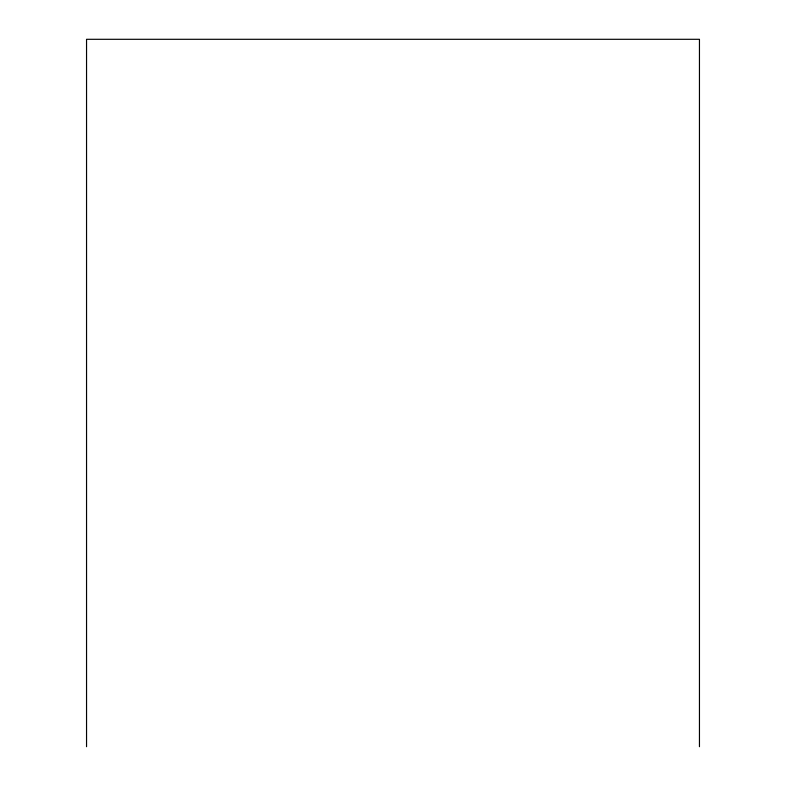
<?xml version="1.0" encoding="UTF-8"?>
<svg xmlns="http://www.w3.org/2000/svg" width="786" height="786" viewBox="0 0 786 786"><rect width="100%" height="100%" fill="white"/><g stroke="black" fill="none" stroke-linecap="round" stroke-linejoin="round"><path stroke-width="1.18" d="M699.452 746.7L699.452 39.3L86.548 39.3L86.548 746.7"/></g></svg>
